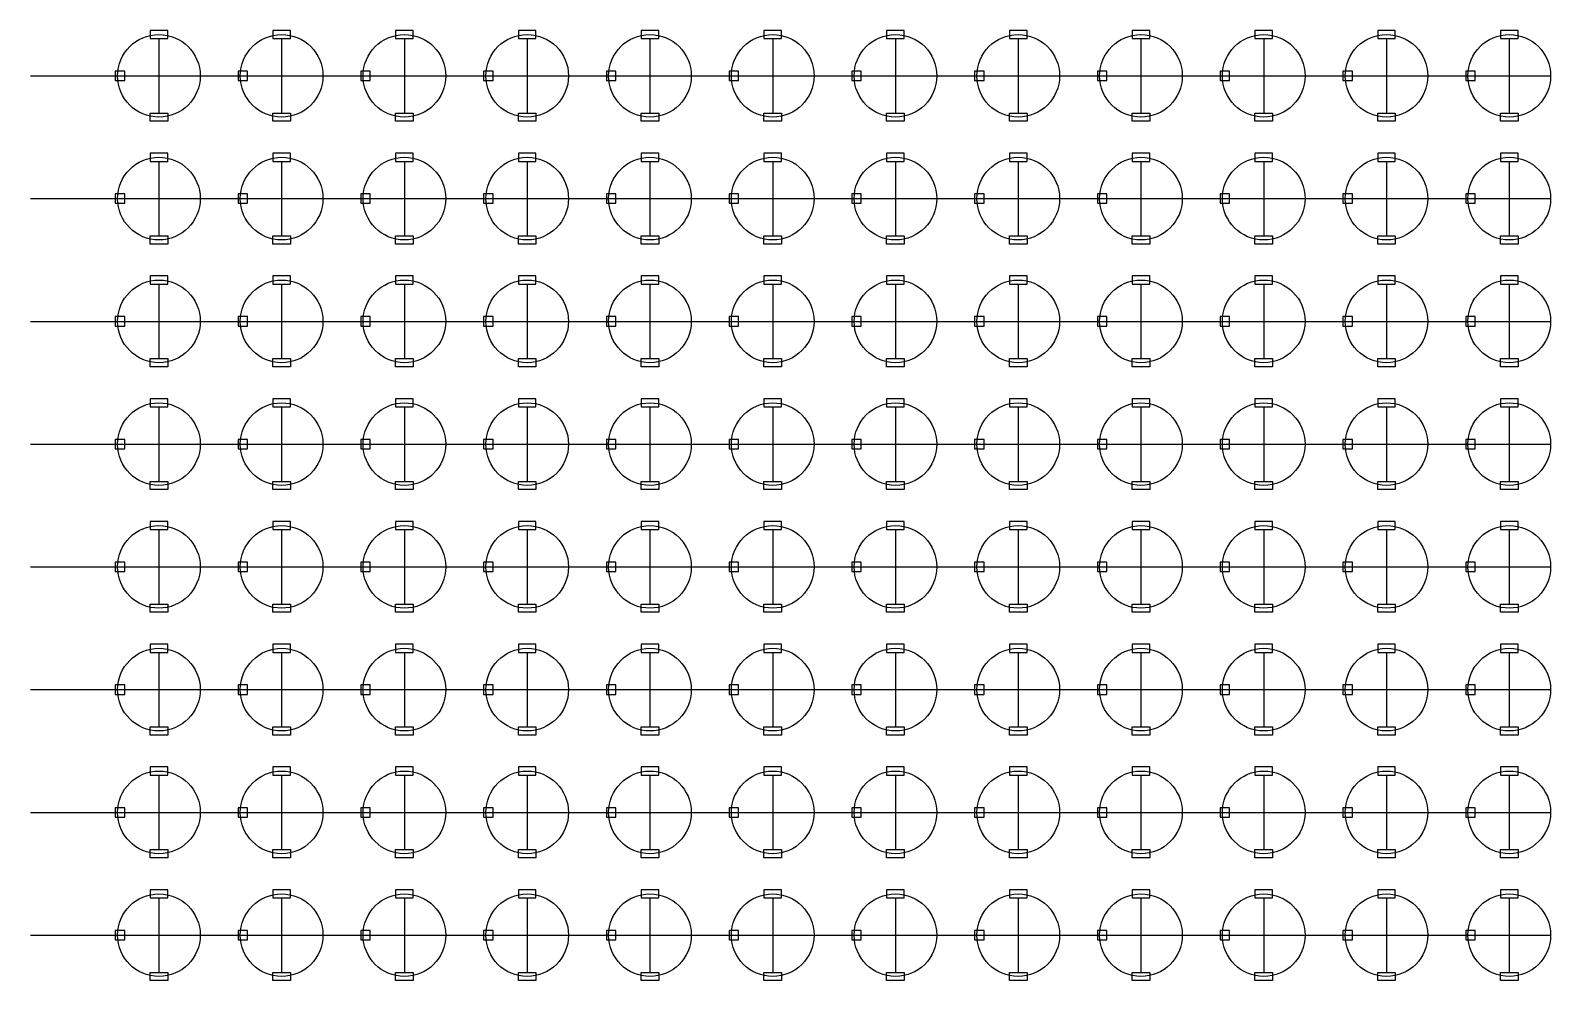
# Model space of a CAD drawing. Header units: millimetres. Extents: x -203 to 340, y -26 to 911.
# Drawn here: x -31.4 to 340.1, y 438.9 to 671.1 of the extents above; entities that cross this region are included whole.
import ezdxf

# ---------------------------------------------------------------- set-up
doc = ezdxf.new("R2010")
doc.units = ezdxf.units.MM
doc.layers.get('0').update_dxf_attribs({"linetype": 'CONTINUOUS'})

msp = doc.modelspace()

# ---------------------------------------------------------------- linework, layer by layer
for p, q in [((0, 669.1), (0, 650.9)), ((30, 669.1), (30, 650.9)), ((60, 669.1), (60, 650.9)), ((90, 669.1), (90, 650.9)), ((120, 669.1), (120, 650.9)), ((150, 669.1), (150, 650.9)), ((180, 669.1), (180, 650.9)), ((210, 669.1), (210, 650.9)), ((240, 669.1), (240, 650.9)), ((270, 669.1), (270, 650.9)), ((300, 669.1), (300, 650.9)), ((330, 669.1), (330, 650.9)), ((-31.4, 660), (10.1, 660)), ((-1.4, 660), (40.1, 660)), ((28.6, 660), (70.1, 660)), ((58.6, 660), (100.1, 660)), ((88.6, 660), (130.1, 660)), ((118.6, 660), (160.1, 660)), ((148.6, 660), (190.1, 660)), ((178.6, 660), (220.1, 660)), ((208.6, 660), (250.1, 660)), ((238.6, 660), (280.1, 660)), ((268.6, 660), (310.1, 660)), ((298.6, 660), (340.1, 660)), ((0, 639.1), (0, 620.9)), ((30, 639.1), (30, 620.9)), ((60, 639.1), (60, 620.9)), ((90, 639.1), (90, 620.9)), ((120, 639.1), (120, 620.9)), ((150, 639.1), (150, 620.9)), ((180, 639.1), (180, 620.9)), ((210, 639.1), (210, 620.9)), ((240, 639.1), (240, 620.9)), ((270, 639.1), (270, 620.9)), ((300, 639.1), (300, 620.9)), ((330, 639.1), (330, 620.9)), ((-31.4, 630), (10.1, 630)), ((-1.4, 630), (40.1, 630)), ((28.6, 630), (70.1, 630)), ((58.6, 630), (100.1, 630)), ((88.6, 630), (130.1, 630)), ((118.6, 630), (160.1, 630)), ((148.6, 630), (190.1, 630)), ((178.6, 630), (220.1, 630)), ((208.6, 630), (250.1, 630)), ((238.6, 630), (280.1, 630)), ((268.6, 630), (310.1, 630)), ((298.6, 630), (340.1, 630)), ((0, 609.1), (0, 590.9)), ((30, 609.1), (30, 590.9)), ((60, 609.1), (60, 590.9)), ((90, 609.1), (90, 590.9)), ((120, 609.1), (120, 590.9)), ((150, 609.1), (150, 590.9)), ((180, 609.1), (180, 590.9)), ((210, 609.1), (210, 590.9)), ((240, 609.1), (240, 590.9)), ((270, 609.1), (270, 590.9)), ((300, 609.1), (300, 590.9)), ((330, 609.1), (330, 590.9)), ((-31.4, 600), (10.1, 600)), ((-1.4, 600), (40.1, 600)), ((28.6, 600), (70.1, 600)), ((58.6, 600), (100.1, 600)), ((88.6, 600), (130.1, 600)), ((118.6, 600), (160.1, 600)), ((148.6, 600), (190.1, 600)), ((178.6, 600), (220.1, 600)), ((208.6, 600), (250.1, 600)), ((238.6, 600), (280.1, 600)), ((268.6, 600), (310.1, 600)), ((298.6, 600), (340.1, 600)), ((0, 579.1), (0, 560.9)), ((30, 579.1), (30, 560.9)), ((60, 579.1), (60, 560.9)), ((90, 579.1), (90, 560.9)), ((120, 579.1), (120, 560.9)), ((150, 579.1), (150, 560.9)), ((180, 579.1), (180, 560.9)), ((210, 579.1), (210, 560.9)), ((240, 579.1), (240, 560.9)), ((270, 579.1), (270, 560.9)), ((300, 579.1), (300, 560.9)), ((330, 579.1), (330, 560.9)), ((-31.4, 570), (10.1, 570)), ((-1.4, 570), (40.1, 570)), ((28.6, 570), (70.1, 570)), ((58.6, 570), (100.1, 570)), ((88.6, 570), (130.1, 570)), ((118.6, 570), (160.1, 570)), ((148.6, 570), (190.1, 570)), ((178.6, 570), (220.1, 570)), ((208.6, 570), (250.1, 570)), ((238.6, 570), (280.1, 570)), ((268.6, 570), (310.1, 570)), ((298.6, 570), (340.1, 570)), ((0, 549.1), (0, 530.9)), ((30, 549.1), (30, 530.9)), ((60, 549.1), (60, 530.9)), ((90, 549.1), (90, 530.9)), ((120, 549.1), (120, 530.9)), ((150, 549.1), (150, 530.9)), ((180, 549.1), (180, 530.9)), ((210, 549.1), (210, 530.9)), ((240, 549.1), (240, 530.9)), ((270, 549.1), (270, 530.9)), ((300, 549.1), (300, 530.9)), ((330, 549.1), (330, 530.9)), ((-31.4, 540), (10.1, 540)), ((-1.4, 540), (40.1, 540)), ((28.6, 540), (70.1, 540)), ((58.6, 540), (100.1, 540)), ((88.6, 540), (130.1, 540)), ((118.6, 540), (160.1, 540)), ((148.6, 540), (190.1, 540)), ((178.6, 540), (220.1, 540)), ((208.6, 540), (250.1, 540)), ((238.6, 540), (280.1, 540)), ((268.6, 540), (310.1, 540)), ((298.6, 540), (340.1, 540)), ((0, 519.1), (0, 500.9)), ((30, 519.1), (30, 500.9)), ((60, 519.1), (60, 500.9)), ((90, 519.1), (90, 500.9)), ((120, 519.1), (120, 500.9)), ((150, 519.1), (150, 500.9)), ((180, 519.1), (180, 500.9)), ((210, 519.1), (210, 500.9)), ((240, 519.1), (240, 500.9)), ((270, 519.1), (270, 500.9)), ((300, 519.1), (300, 500.9)), ((330, 519.1), (330, 500.9)), ((-31.4, 510), (10.1, 510)), ((-1.4, 510), (40.1, 510)), ((28.6, 510), (70.1, 510)), ((58.6, 510), (100.1, 510)), ((88.6, 510), (130.1, 510)), ((118.6, 510), (160.1, 510)), ((148.6, 510), (190.1, 510)), ((178.6, 510), (220.1, 510)), ((208.6, 510), (250.1, 510)), ((238.6, 510), (280.1, 510)), ((268.6, 510), (310.1, 510)), ((298.6, 510), (340.1, 510)), ((0, 489.1), (0, 470.9)), ((30, 489.1), (30, 470.9)), ((60, 489.1), (60, 470.9)), ((90, 489.1), (90, 470.9)), ((120, 489.1), (120, 470.9)), ((150, 489.1), (150, 470.9)), ((180, 489.1), (180, 470.9)), ((210, 489.1), (210, 470.9)), ((240, 489.1), (240, 470.9)), ((270, 489.1), (270, 470.9)), ((300, 489.1), (300, 470.9)), ((330, 489.1), (330, 470.9)), ((-31.4, 480), (10.1, 480)), ((-1.4, 480), (40.1, 480)), ((28.6, 480), (70.1, 480)), ((58.6, 480), (100.1, 480)), ((88.6, 480), (130.1, 480)), ((118.6, 480), (160.1, 480)), ((148.6, 480), (190.1, 480)), ((178.6, 480), (220.1, 480)), ((208.6, 480), (250.1, 480)), ((238.6, 480), (280.1, 480)), ((268.6, 480), (310.1, 480)), ((298.6, 480), (340.1, 480)), ((0, 459.1), (0, 440.9)), ((30, 459.1), (30, 440.9)), ((60, 459.1), (60, 440.9)), ((90, 459.1), (90, 440.9)), ((120, 459.1), (120, 440.9)), ((150, 459.1), (150, 440.9)), ((180, 459.1), (180, 440.9)), ((210, 459.1), (210, 440.9)), ((240, 459.1), (240, 440.9)), ((270, 459.1), (270, 440.9)), ((300, 459.1), (300, 440.9)), ((330, 459.1), (330, 440.9)), ((-31.4, 450), (10.1, 450)), ((-1.4, 450), (40.1, 450)), ((28.6, 450), (70.1, 450)), ((58.6, 450), (100.1, 450)), ((88.6, 450), (130.1, 450)), ((118.6, 450), (160.1, 450)), ((148.6, 450), (190.1, 450)), ((178.6, 450), (220.1, 450)), ((208.6, 450), (250.1, 450)), ((238.6, 450), (280.1, 450)), ((268.6, 450), (310.1, 450)), ((298.6, 450), (340.1, 450))]:
    msp.add_line(p, q)
for points in [[(-2.15, 669.1), (2.15, 669.1), (2.15, 671.1), (-2.15, 671.1)], [(27.85, 669.1), (32.15, 669.1), (32.15, 671.1), (27.85, 671.1)], [(57.85, 669.1), (62.15, 669.1), (62.15, 671.1), (57.85, 671.1)], [(87.85, 669.1), (92.15, 669.1), (92.15, 671.1), (87.85, 671.1)], [(117.85, 669.1), (122.15, 669.1), (122.15, 671.1), (117.85, 671.1)], [(147.85, 669.1), (152.15, 669.1), (152.15, 671.1), (147.85, 671.1)], [(177.85, 669.1), (182.15, 669.1), (182.15, 671.1), (177.85, 671.1)], [(207.85, 669.1), (212.15, 669.1), (212.15, 671.1), (207.85, 671.1)], [(237.85, 669.1), (242.15, 669.1), (242.15, 671.1), (237.85, 671.1)], [(267.85, 669.1), (272.15, 669.1), (272.15, 671.1), (267.85, 671.1)], [(297.85, 669.1), (302.15, 669.1), (302.15, 671.1), (297.85, 671.1)], [(327.85, 669.1), (332.15, 669.1), (332.15, 671.1), (327.85, 671.1)], [(-10.65, 658.85), (-8.35, 658.85), (-8.35, 661.15), (-10.65, 661.15)], [(19.35, 658.85), (21.65, 658.85), (21.65, 661.15), (19.35, 661.15)], [(49.35, 658.85), (51.65, 658.85), (51.65, 661.15), (49.35, 661.15)], [(79.35, 658.85), (81.65, 658.85), (81.65, 661.15), (79.35, 661.15)], [(109.35, 658.85), (111.65, 658.85), (111.65, 661.15), (109.35, 661.15)], [(139.35, 658.85), (141.65, 658.85), (141.65, 661.15), (139.35, 661.15)], [(169.35, 658.85), (171.65, 658.85), (171.65, 661.15), (169.35, 661.15)], [(199.35, 658.85), (201.65, 658.85), (201.65, 661.15), (199.35, 661.15)], [(229.35, 658.85), (231.65, 658.85), (231.65, 661.15), (229.35, 661.15)], [(259.35, 658.85), (261.65, 658.85), (261.65, 661.15), (259.35, 661.15)], [(289.35, 658.85), (291.65, 658.85), (291.65, 661.15), (289.35, 661.15)], [(319.35, 658.85), (321.65, 658.85), (321.65, 661.15), (319.35, 661.15)], [(-2.15, 648.9), (-2.15, 650.9), (2.15, 650.9), (2.15, 648.9)], [(27.85, 648.9), (27.85, 650.9), (32.15, 650.9), (32.15, 648.9)], [(57.85, 648.9), (57.85, 650.9), (62.15, 650.9), (62.15, 648.9)], [(87.85, 648.9), (87.85, 650.9), (92.15, 650.9), (92.15, 648.9)], [(117.85, 648.9), (117.85, 650.9), (122.15, 650.9), (122.15, 648.9)], [(147.85, 648.9), (147.85, 650.9), (152.15, 650.9), (152.15, 648.9)], [(177.85, 648.9), (177.85, 650.9), (182.15, 650.9), (182.15, 648.9)], [(207.85, 648.9), (207.85, 650.9), (212.15, 650.9), (212.15, 648.9)], [(237.85, 648.9), (237.85, 650.9), (242.15, 650.9), (242.15, 648.9)], [(267.85, 648.9), (267.85, 650.9), (272.15, 650.9), (272.15, 648.9)], [(297.85, 648.9), (297.85, 650.9), (302.15, 650.9), (302.15, 648.9)], [(327.85, 648.9), (327.85, 650.9), (332.15, 650.9), (332.15, 648.9)], [(-2.15, 639.1), (2.15, 639.1), (2.15, 641.1), (-2.15, 641.1)], [(27.85, 639.1), (32.15, 639.1), (32.15, 641.1), (27.85, 641.1)], [(57.85, 639.1), (62.15, 639.1), (62.15, 641.1), (57.85, 641.1)], [(87.85, 639.1), (92.15, 639.1), (92.15, 641.1), (87.85, 641.1)], [(117.85, 639.1), (122.15, 639.1), (122.15, 641.1), (117.85, 641.1)], [(147.85, 639.1), (152.15, 639.1), (152.15, 641.1), (147.85, 641.1)], [(177.85, 639.1), (182.15, 639.1), (182.15, 641.1), (177.85, 641.1)], [(207.85, 639.1), (212.15, 639.1), (212.15, 641.1), (207.85, 641.1)], [(237.85, 639.1), (242.15, 639.1), (242.15, 641.1), (237.85, 641.1)], [(267.85, 639.1), (272.15, 639.1), (272.15, 641.1), (267.85, 641.1)], [(297.85, 639.1), (302.15, 639.1), (302.15, 641.1), (297.85, 641.1)], [(327.85, 639.1), (332.15, 639.1), (332.15, 641.1), (327.85, 641.1)], [(-10.65, 628.85), (-8.35, 628.85), (-8.35, 631.15), (-10.65, 631.15)], [(19.35, 628.85), (21.65, 628.85), (21.65, 631.15), (19.35, 631.15)], [(49.35, 628.85), (51.65, 628.85), (51.65, 631.15), (49.35, 631.15)], [(79.35, 628.85), (81.65, 628.85), (81.65, 631.15), (79.35, 631.15)], [(109.35, 628.85), (111.65, 628.85), (111.65, 631.15), (109.35, 631.15)], [(139.35, 628.85), (141.65, 628.85), (141.65, 631.15), (139.35, 631.15)], [(169.35, 628.85), (171.65, 628.85), (171.65, 631.15), (169.35, 631.15)], [(199.35, 628.85), (201.65, 628.85), (201.65, 631.15), (199.35, 631.15)], [(229.35, 628.85), (231.65, 628.85), (231.65, 631.15), (229.35, 631.15)], [(259.35, 628.85), (261.65, 628.85), (261.65, 631.15), (259.35, 631.15)], [(289.35, 628.85), (291.65, 628.85), (291.65, 631.15), (289.35, 631.15)], [(319.35, 628.85), (321.65, 628.85), (321.65, 631.15), (319.35, 631.15)], [(-2.15, 618.9), (-2.15, 620.9), (2.15, 620.9), (2.15, 618.9)], [(27.85, 618.9), (27.85, 620.9), (32.15, 620.9), (32.15, 618.9)], [(57.85, 618.9), (57.85, 620.9), (62.15, 620.9), (62.15, 618.9)], [(87.85, 618.9), (87.85, 620.9), (92.15, 620.9), (92.15, 618.9)], [(117.85, 618.9), (117.85, 620.9), (122.15, 620.9), (122.15, 618.9)], [(147.85, 618.9), (147.85, 620.9), (152.15, 620.9), (152.15, 618.9)], [(177.85, 618.9), (177.85, 620.9), (182.15, 620.9), (182.15, 618.9)], [(207.85, 618.9), (207.85, 620.9), (212.15, 620.9), (212.15, 618.9)], [(237.85, 618.9), (237.85, 620.9), (242.15, 620.9), (242.15, 618.9)], [(267.85, 618.9), (267.85, 620.9), (272.15, 620.9), (272.15, 618.9)], [(297.85, 618.9), (297.85, 620.9), (302.15, 620.9), (302.15, 618.9)], [(327.85, 618.9), (327.85, 620.9), (332.15, 620.9), (332.15, 618.9)], [(-2.15, 609.1), (2.15, 609.1), (2.15, 611.1), (-2.15, 611.1)], [(27.85, 609.1), (32.15, 609.1), (32.15, 611.1), (27.85, 611.1)], [(57.85, 609.1), (62.15, 609.1), (62.15, 611.1), (57.85, 611.1)], [(87.85, 609.1), (92.15, 609.1), (92.15, 611.1), (87.85, 611.1)], [(117.85, 609.1), (122.15, 609.1), (122.15, 611.1), (117.85, 611.1)], [(147.85, 609.1), (152.15, 609.1), (152.15, 611.1), (147.85, 611.1)], [(177.85, 609.1), (182.15, 609.1), (182.15, 611.1), (177.85, 611.1)], [(207.85, 609.1), (212.15, 609.1), (212.15, 611.1), (207.85, 611.1)], [(237.85, 609.1), (242.15, 609.1), (242.15, 611.1), (237.85, 611.1)], [(267.85, 609.1), (272.15, 609.1), (272.15, 611.1), (267.85, 611.1)], [(297.85, 609.1), (302.15, 609.1), (302.15, 611.1), (297.85, 611.1)], [(327.85, 609.1), (332.15, 609.1), (332.15, 611.1), (327.85, 611.1)], [(-10.65, 598.85), (-8.35, 598.85), (-8.35, 601.15), (-10.65, 601.15)], [(19.35, 598.85), (21.65, 598.85), (21.65, 601.15), (19.35, 601.15)], [(49.35, 598.85), (51.65, 598.85), (51.65, 601.15), (49.35, 601.15)], [(79.35, 598.85), (81.65, 598.85), (81.65, 601.15), (79.35, 601.15)], [(109.35, 598.85), (111.65, 598.85), (111.65, 601.15), (109.35, 601.15)], [(139.35, 598.85), (141.65, 598.85), (141.65, 601.15), (139.35, 601.15)], [(169.35, 598.85), (171.65, 598.85), (171.65, 601.15), (169.35, 601.15)], [(199.35, 598.85), (201.65, 598.85), (201.65, 601.15), (199.35, 601.15)], [(229.35, 598.85), (231.65, 598.85), (231.65, 601.15), (229.35, 601.15)], [(259.35, 598.85), (261.65, 598.85), (261.65, 601.15), (259.35, 601.15)], [(289.35, 598.85), (291.65, 598.85), (291.65, 601.15), (289.35, 601.15)], [(319.35, 598.85), (321.65, 598.85), (321.65, 601.15), (319.35, 601.15)], [(-2.15, 588.9), (-2.15, 590.9), (2.15, 590.9), (2.15, 588.9)], [(27.85, 588.9), (27.85, 590.9), (32.15, 590.9), (32.15, 588.9)], [(57.85, 588.9), (57.85, 590.9), (62.15, 590.9), (62.15, 588.9)], [(87.85, 588.9), (87.85, 590.9), (92.15, 590.9), (92.15, 588.9)], [(117.85, 588.9), (117.85, 590.9), (122.15, 590.9), (122.15, 588.9)], [(147.85, 588.9), (147.85, 590.9), (152.15, 590.9), (152.15, 588.9)], [(177.85, 588.9), (177.85, 590.9), (182.15, 590.9), (182.15, 588.9)], [(207.85, 588.9), (207.85, 590.9), (212.15, 590.9), (212.15, 588.9)], [(237.85, 588.9), (237.85, 590.9), (242.15, 590.9), (242.15, 588.9)], [(267.85, 588.9), (267.85, 590.9), (272.15, 590.9), (272.15, 588.9)], [(297.85, 588.9), (297.85, 590.9), (302.15, 590.9), (302.15, 588.9)], [(327.85, 588.9), (327.85, 590.9), (332.15, 590.9), (332.15, 588.9)], [(-2.15, 579.1), (2.15, 579.1), (2.15, 581.1), (-2.15, 581.1)], [(27.85, 579.1), (32.15, 579.1), (32.15, 581.1), (27.85, 581.1)], [(57.85, 579.1), (62.15, 579.1), (62.15, 581.1), (57.85, 581.1)], [(87.85, 579.1), (92.15, 579.1), (92.15, 581.1), (87.85, 581.1)], [(117.85, 579.1), (122.15, 579.1), (122.15, 581.1), (117.85, 581.1)], [(147.85, 579.1), (152.15, 579.1), (152.15, 581.1), (147.85, 581.1)], [(177.85, 579.1), (182.15, 579.1), (182.15, 581.1), (177.85, 581.1)], [(207.85, 579.1), (212.15, 579.1), (212.15, 581.1), (207.85, 581.1)], [(237.85, 579.1), (242.15, 579.1), (242.15, 581.1), (237.85, 581.1)], [(267.85, 579.1), (272.15, 579.1), (272.15, 581.1), (267.85, 581.1)], [(297.85, 579.1), (302.15, 579.1), (302.15, 581.1), (297.85, 581.1)], [(327.85, 579.1), (332.15, 579.1), (332.15, 581.1), (327.85, 581.1)], [(-10.65, 568.85), (-8.35, 568.85), (-8.35, 571.15), (-10.65, 571.15)], [(19.35, 568.85), (21.65, 568.85), (21.65, 571.15), (19.35, 571.15)], [(49.35, 568.85), (51.65, 568.85), (51.65, 571.15), (49.35, 571.15)], [(79.35, 568.85), (81.65, 568.85), (81.65, 571.15), (79.35, 571.15)], [(109.35, 568.85), (111.65, 568.85), (111.65, 571.15), (109.35, 571.15)], [(139.35, 568.85), (141.65, 568.85), (141.65, 571.15), (139.35, 571.15)], [(169.35, 568.85), (171.65, 568.85), (171.65, 571.15), (169.35, 571.15)], [(199.35, 568.85), (201.65, 568.85), (201.65, 571.15), (199.35, 571.15)], [(229.35, 568.85), (231.65, 568.85), (231.65, 571.15), (229.35, 571.15)], [(259.35, 568.85), (261.65, 568.85), (261.65, 571.15), (259.35, 571.15)], [(289.35, 568.85), (291.65, 568.85), (291.65, 571.15), (289.35, 571.15)], [(319.35, 568.85), (321.65, 568.85), (321.65, 571.15), (319.35, 571.15)], [(-2.15, 558.9), (-2.15, 560.9), (2.15, 560.9), (2.15, 558.9)], [(27.85, 558.9), (27.85, 560.9), (32.15, 560.9), (32.15, 558.9)], [(57.85, 558.9), (57.85, 560.9), (62.15, 560.9), (62.15, 558.9)], [(87.85, 558.9), (87.85, 560.9), (92.15, 560.9), (92.15, 558.9)], [(117.85, 558.9), (117.85, 560.9), (122.15, 560.9), (122.15, 558.9)], [(147.85, 558.9), (147.85, 560.9), (152.15, 560.9), (152.15, 558.9)], [(177.85, 558.9), (177.85, 560.9), (182.15, 560.9), (182.15, 558.9)], [(207.85, 558.9), (207.85, 560.9), (212.15, 560.9), (212.15, 558.9)], [(237.85, 558.9), (237.85, 560.9), (242.15, 560.9), (242.15, 558.9)], [(267.85, 558.9), (267.85, 560.9), (272.15, 560.9), (272.15, 558.9)], [(297.85, 558.9), (297.85, 560.9), (302.15, 560.9), (302.15, 558.9)], [(327.85, 558.9), (327.85, 560.9), (332.15, 560.9), (332.15, 558.9)], [(-2.15, 549.1), (2.15, 549.1), (2.15, 551.1), (-2.15, 551.1)], [(27.85, 549.1), (32.15, 549.1), (32.15, 551.1), (27.85, 551.1)], [(57.85, 549.1), (62.15, 549.1), (62.15, 551.1), (57.85, 551.1)], [(87.85, 549.1), (92.15, 549.1), (92.15, 551.1), (87.85, 551.1)], [(117.85, 549.1), (122.15, 549.1), (122.15, 551.1), (117.85, 551.1)], [(147.85, 549.1), (152.15, 549.1), (152.15, 551.1), (147.85, 551.1)], [(177.85, 549.1), (182.15, 549.1), (182.15, 551.1), (177.85, 551.1)], [(207.85, 549.1), (212.15, 549.1), (212.15, 551.1), (207.85, 551.1)], [(237.85, 549.1), (242.15, 549.1), (242.15, 551.1), (237.85, 551.1)], [(267.85, 549.1), (272.15, 549.1), (272.15, 551.1), (267.85, 551.1)], [(297.85, 549.1), (302.15, 549.1), (302.15, 551.1), (297.85, 551.1)], [(327.85, 549.1), (332.15, 549.1), (332.15, 551.1), (327.85, 551.1)], [(-10.65, 538.85), (-8.35, 538.85), (-8.35, 541.15), (-10.65, 541.15)], [(19.35, 538.85), (21.65, 538.85), (21.65, 541.15), (19.35, 541.15)], [(49.35, 538.85), (51.65, 538.85), (51.65, 541.15), (49.35, 541.15)], [(79.35, 538.85), (81.65, 538.85), (81.65, 541.15), (79.35, 541.15)], [(109.35, 538.85), (111.65, 538.85), (111.65, 541.15), (109.35, 541.15)], [(139.35, 538.85), (141.65, 538.85), (141.65, 541.15), (139.35, 541.15)], [(169.35, 538.85), (171.65, 538.85), (171.65, 541.15), (169.35, 541.15)], [(199.35, 538.85), (201.65, 538.85), (201.65, 541.15), (199.35, 541.15)], [(229.35, 538.85), (231.65, 538.85), (231.65, 541.15), (229.35, 541.15)], [(259.35, 538.85), (261.65, 538.85), (261.65, 541.15), (259.35, 541.15)], [(289.35, 538.85), (291.65, 538.85), (291.65, 541.15), (289.35, 541.15)], [(319.35, 538.85), (321.65, 538.85), (321.65, 541.15), (319.35, 541.15)], [(-2.15, 528.9), (-2.15, 530.9), (2.15, 530.9), (2.15, 528.9)], [(27.85, 528.9), (27.85, 530.9), (32.15, 530.9), (32.15, 528.9)], [(57.85, 528.9), (57.85, 530.9), (62.15, 530.9), (62.15, 528.9)], [(87.85, 528.9), (87.85, 530.9), (92.15, 530.9), (92.15, 528.9)], [(117.85, 528.9), (117.85, 530.9), (122.15, 530.9), (122.15, 528.9)], [(147.85, 528.9), (147.85, 530.9), (152.15, 530.9), (152.15, 528.9)], [(177.85, 528.9), (177.85, 530.9), (182.15, 530.9), (182.15, 528.9)], [(207.85, 528.9), (207.85, 530.9), (212.15, 530.9), (212.15, 528.9)], [(237.85, 528.9), (237.85, 530.9), (242.15, 530.9), (242.15, 528.9)], [(267.85, 528.9), (267.85, 530.9), (272.15, 530.9), (272.15, 528.9)], [(297.85, 528.9), (297.85, 530.9), (302.15, 530.9), (302.15, 528.9)], [(327.85, 528.9), (327.85, 530.9), (332.15, 530.9), (332.15, 528.9)], [(-2.15, 519.1), (2.15, 519.1), (2.15, 521.1), (-2.15, 521.1)], [(27.85, 519.1), (32.15, 519.1), (32.15, 521.1), (27.85, 521.1)], [(57.85, 519.1), (62.15, 519.1), (62.15, 521.1), (57.85, 521.1)], [(87.85, 519.1), (92.15, 519.1), (92.15, 521.1), (87.85, 521.1)], [(117.85, 519.1), (122.15, 519.1), (122.15, 521.1), (117.85, 521.1)], [(147.85, 519.1), (152.15, 519.1), (152.15, 521.1), (147.85, 521.1)], [(177.85, 519.1), (182.15, 519.1), (182.15, 521.1), (177.85, 521.1)], [(207.85, 519.1), (212.15, 519.1), (212.15, 521.1), (207.85, 521.1)], [(237.85, 519.1), (242.15, 519.1), (242.15, 521.1), (237.85, 521.1)], [(267.85, 519.1), (272.15, 519.1), (272.15, 521.1), (267.85, 521.1)], [(297.85, 519.1), (302.15, 519.1), (302.15, 521.1), (297.85, 521.1)], [(327.85, 519.1), (332.15, 519.1), (332.15, 521.1), (327.85, 521.1)], [(-10.65, 508.85), (-8.35, 508.85), (-8.35, 511.15), (-10.65, 511.15)], [(19.35, 508.85), (21.65, 508.85), (21.65, 511.15), (19.35, 511.15)], [(49.35, 508.85), (51.65, 508.85), (51.65, 511.15), (49.35, 511.15)], [(79.35, 508.85), (81.65, 508.85), (81.65, 511.15), (79.35, 511.15)], [(109.35, 508.85), (111.65, 508.85), (111.65, 511.15), (109.35, 511.15)], [(139.35, 508.85), (141.65, 508.85), (141.65, 511.15), (139.35, 511.15)], [(169.35, 508.85), (171.65, 508.85), (171.65, 511.15), (169.35, 511.15)], [(199.35, 508.85), (201.65, 508.85), (201.65, 511.15), (199.35, 511.15)], [(229.35, 508.85), (231.65, 508.85), (231.65, 511.15), (229.35, 511.15)], [(259.35, 508.85), (261.65, 508.85), (261.65, 511.15), (259.35, 511.15)], [(289.35, 508.85), (291.65, 508.85), (291.65, 511.15), (289.35, 511.15)], [(319.35, 508.85), (321.65, 508.85), (321.65, 511.15), (319.35, 511.15)], [(-2.15, 498.9), (-2.15, 500.9), (2.15, 500.9), (2.15, 498.9)], [(27.85, 498.9), (27.85, 500.9), (32.15, 500.9), (32.15, 498.9)], [(57.85, 498.9), (57.85, 500.9), (62.15, 500.9), (62.15, 498.9)], [(87.85, 498.9), (87.85, 500.9), (92.15, 500.9), (92.15, 498.9)], [(117.85, 498.9), (117.85, 500.9), (122.15, 500.9), (122.15, 498.9)], [(147.85, 498.9), (147.85, 500.9), (152.15, 500.9), (152.15, 498.9)], [(177.85, 498.9), (177.85, 500.9), (182.15, 500.9), (182.15, 498.9)], [(207.85, 498.9), (207.85, 500.9), (212.15, 500.9), (212.15, 498.9)], [(237.85, 498.9), (237.85, 500.9), (242.15, 500.9), (242.15, 498.9)], [(267.85, 498.9), (267.85, 500.9), (272.15, 500.9), (272.15, 498.9)], [(297.85, 498.9), (297.85, 500.9), (302.15, 500.9), (302.15, 498.9)], [(327.85, 498.9), (327.85, 500.9), (332.15, 500.9), (332.15, 498.9)], [(-2.15, 489.1), (2.15, 489.1), (2.15, 491.1), (-2.15, 491.1)], [(27.85, 489.1), (32.15, 489.1), (32.15, 491.1), (27.85, 491.1)], [(57.85, 489.1), (62.15, 489.1), (62.15, 491.1), (57.85, 491.1)], [(87.85, 489.1), (92.15, 489.1), (92.15, 491.1), (87.85, 491.1)], [(117.85, 489.1), (122.15, 489.1), (122.15, 491.1), (117.85, 491.1)], [(147.85, 489.1), (152.15, 489.1), (152.15, 491.1), (147.85, 491.1)], [(177.85, 489.1), (182.15, 489.1), (182.15, 491.1), (177.85, 491.1)], [(207.85, 489.1), (212.15, 489.1), (212.15, 491.1), (207.85, 491.1)], [(237.85, 489.1), (242.15, 489.1), (242.15, 491.1), (237.85, 491.1)], [(267.85, 489.1), (272.15, 489.1), (272.15, 491.1), (267.85, 491.1)], [(297.85, 489.1), (302.15, 489.1), (302.15, 491.1), (297.85, 491.1)], [(327.85, 489.1), (332.15, 489.1), (332.15, 491.1), (327.85, 491.1)], [(-10.65, 478.85), (-8.35, 478.85), (-8.35, 481.15), (-10.65, 481.15)], [(19.35, 478.85), (21.65, 478.85), (21.65, 481.15), (19.35, 481.15)], [(49.35, 478.85), (51.65, 478.85), (51.65, 481.15), (49.35, 481.15)], [(79.35, 478.85), (81.65, 478.85), (81.65, 481.15), (79.35, 481.15)], [(109.35, 478.85), (111.65, 478.85), (111.65, 481.15), (109.35, 481.15)], [(139.35, 478.85), (141.65, 478.85), (141.65, 481.15), (139.35, 481.15)], [(169.35, 478.85), (171.65, 478.85), (171.65, 481.15), (169.35, 481.15)], [(199.35, 478.85), (201.65, 478.85), (201.65, 481.15), (199.35, 481.15)], [(229.35, 478.85), (231.65, 478.85), (231.65, 481.15), (229.35, 481.15)], [(259.35, 478.85), (261.65, 478.85), (261.65, 481.15), (259.35, 481.15)], [(289.35, 478.85), (291.65, 478.85), (291.65, 481.15), (289.35, 481.15)], [(319.35, 478.85), (321.65, 478.85), (321.65, 481.15), (319.35, 481.15)], [(-2.15, 468.9), (-2.15, 470.9), (2.15, 470.9), (2.15, 468.9)], [(27.85, 468.9), (27.85, 470.9), (32.15, 470.9), (32.15, 468.9)], [(57.85, 468.9), (57.85, 470.9), (62.15, 470.9), (62.15, 468.9)], [(87.85, 468.9), (87.85, 470.9), (92.15, 470.9), (92.15, 468.9)], [(117.85, 468.9), (117.85, 470.9), (122.15, 470.9), (122.15, 468.9)], [(147.85, 468.9), (147.85, 470.9), (152.15, 470.9), (152.15, 468.9)], [(177.85, 468.9), (177.85, 470.9), (182.15, 470.9), (182.15, 468.9)], [(207.85, 468.9), (207.85, 470.9), (212.15, 470.9), (212.15, 468.9)], [(237.85, 468.9), (237.85, 470.9), (242.15, 470.9), (242.15, 468.9)], [(267.85, 468.9), (267.85, 470.9), (272.15, 470.9), (272.15, 468.9)], [(297.85, 468.9), (297.85, 470.9), (302.15, 470.9), (302.15, 468.9)], [(327.85, 468.9), (327.85, 470.9), (332.15, 470.9), (332.15, 468.9)], [(-2.15, 459.1), (2.15, 459.1), (2.15, 461.1), (-2.15, 461.1)], [(27.85, 459.1), (32.15, 459.1), (32.15, 461.1), (27.85, 461.1)], [(57.85, 459.1), (62.15, 459.1), (62.15, 461.1), (57.85, 461.1)], [(87.85, 459.1), (92.15, 459.1), (92.15, 461.1), (87.85, 461.1)], [(117.85, 459.1), (122.15, 459.1), (122.15, 461.1), (117.85, 461.1)], [(147.85, 459.1), (152.15, 459.1), (152.15, 461.1), (147.85, 461.1)], [(177.85, 459.1), (182.15, 459.1), (182.15, 461.1), (177.85, 461.1)], [(207.85, 459.1), (212.15, 459.1), (212.15, 461.1), (207.85, 461.1)], [(237.85, 459.1), (242.15, 459.1), (242.15, 461.1), (237.85, 461.1)], [(267.85, 459.1), (272.15, 459.1), (272.15, 461.1), (267.85, 461.1)], [(297.85, 459.1), (302.15, 459.1), (302.15, 461.1), (297.85, 461.1)], [(327.85, 459.1), (332.15, 459.1), (332.15, 461.1), (327.85, 461.1)], [(-10.65, 448.85), (-8.35, 448.85), (-8.35, 451.15), (-10.65, 451.15)], [(19.35, 448.85), (21.65, 448.85), (21.65, 451.15), (19.35, 451.15)], [(49.35, 448.85), (51.65, 448.85), (51.65, 451.15), (49.35, 451.15)], [(79.35, 448.85), (81.65, 448.85), (81.65, 451.15), (79.35, 451.15)], [(109.35, 448.85), (111.65, 448.85), (111.65, 451.15), (109.35, 451.15)], [(139.35, 448.85), (141.65, 448.85), (141.65, 451.15), (139.35, 451.15)], [(169.35, 448.85), (171.65, 448.85), (171.65, 451.15), (169.35, 451.15)], [(199.35, 448.85), (201.65, 448.85), (201.65, 451.15), (199.35, 451.15)], [(229.35, 448.85), (231.65, 448.85), (231.65, 451.15), (229.35, 451.15)], [(259.35, 448.85), (261.65, 448.85), (261.65, 451.15), (259.35, 451.15)], [(289.35, 448.85), (291.65, 448.85), (291.65, 451.15), (289.35, 451.15)], [(319.35, 448.85), (321.65, 448.85), (321.65, 451.15), (319.35, 451.15)], [(-2.15, 438.9), (-2.15, 440.9), (2.15, 440.9), (2.15, 438.9)], [(27.85, 438.9), (27.85, 440.9), (32.15, 440.9), (32.15, 438.9)], [(57.85, 438.9), (57.85, 440.9), (62.15, 440.9), (62.15, 438.9)], [(87.85, 438.9), (87.85, 440.9), (92.15, 440.9), (92.15, 438.9)], [(117.85, 438.9), (117.85, 440.9), (122.15, 440.9), (122.15, 438.9)], [(147.85, 438.9), (147.85, 440.9), (152.15, 440.9), (152.15, 438.9)], [(177.85, 438.9), (177.85, 440.9), (182.15, 440.9), (182.15, 438.9)], [(207.85, 438.9), (207.85, 440.9), (212.15, 440.9), (212.15, 438.9)], [(237.85, 438.9), (237.85, 440.9), (242.15, 440.9), (242.15, 438.9)], [(267.85, 438.9), (267.85, 440.9), (272.15, 440.9), (272.15, 438.9)], [(297.85, 438.9), (297.85, 440.9), (302.15, 440.9), (302.15, 438.9)], [(327.85, 438.9), (327.85, 440.9), (332.15, 440.9), (332.15, 438.9)]]:
    msp.add_lwpolyline(points, close=True)
for centre in [(0, 660), (30, 660), (60, 660), (90, 660), (120, 660), (150, 660), (180, 660), (210, 660), (240, 660), (270, 660), (300, 660), (330, 660), (0, 630), (30, 630), (60, 630), (90, 630), (120, 630), (150, 630), (180, 630), (210, 630), (240, 630), (270, 630), (300, 630), (330, 630), (0, 600), (30, 600), (60, 600), (90, 600), (120, 600), (150, 600), (180, 600), (210, 600), (240, 600), (270, 600), (300, 600), (330, 600), (0, 570), (30, 570), (60, 570), (90, 570), (120, 570), (150, 570), (180, 570), (210, 570), (240, 570), (270, 570), (300, 570), (330, 570), (0, 540), (30, 540), (60, 540), (90, 540), (120, 540), (150, 540), (180, 540), (210, 540), (240, 540), (270, 540), (300, 540), (330, 540), (0, 510), (30, 510), (60, 510), (90, 510), (120, 510), (150, 510), (180, 510), (210, 510), (240, 510), (270, 510), (300, 510), (330, 510), (0, 480), (30, 480), (60, 480), (90, 480), (120, 480), (150, 480), (180, 480), (210, 480), (240, 480), (270, 480), (300, 480), (330, 480), (0, 450), (30, 450), (60, 450), (90, 450), (120, 450), (150, 450), (180, 450), (210, 450), (240, 450), (270, 450), (300, 450), (330, 450)]:
    msp.add_circle(centre, 10.1)

doc.saveas('drawing.dxf')
